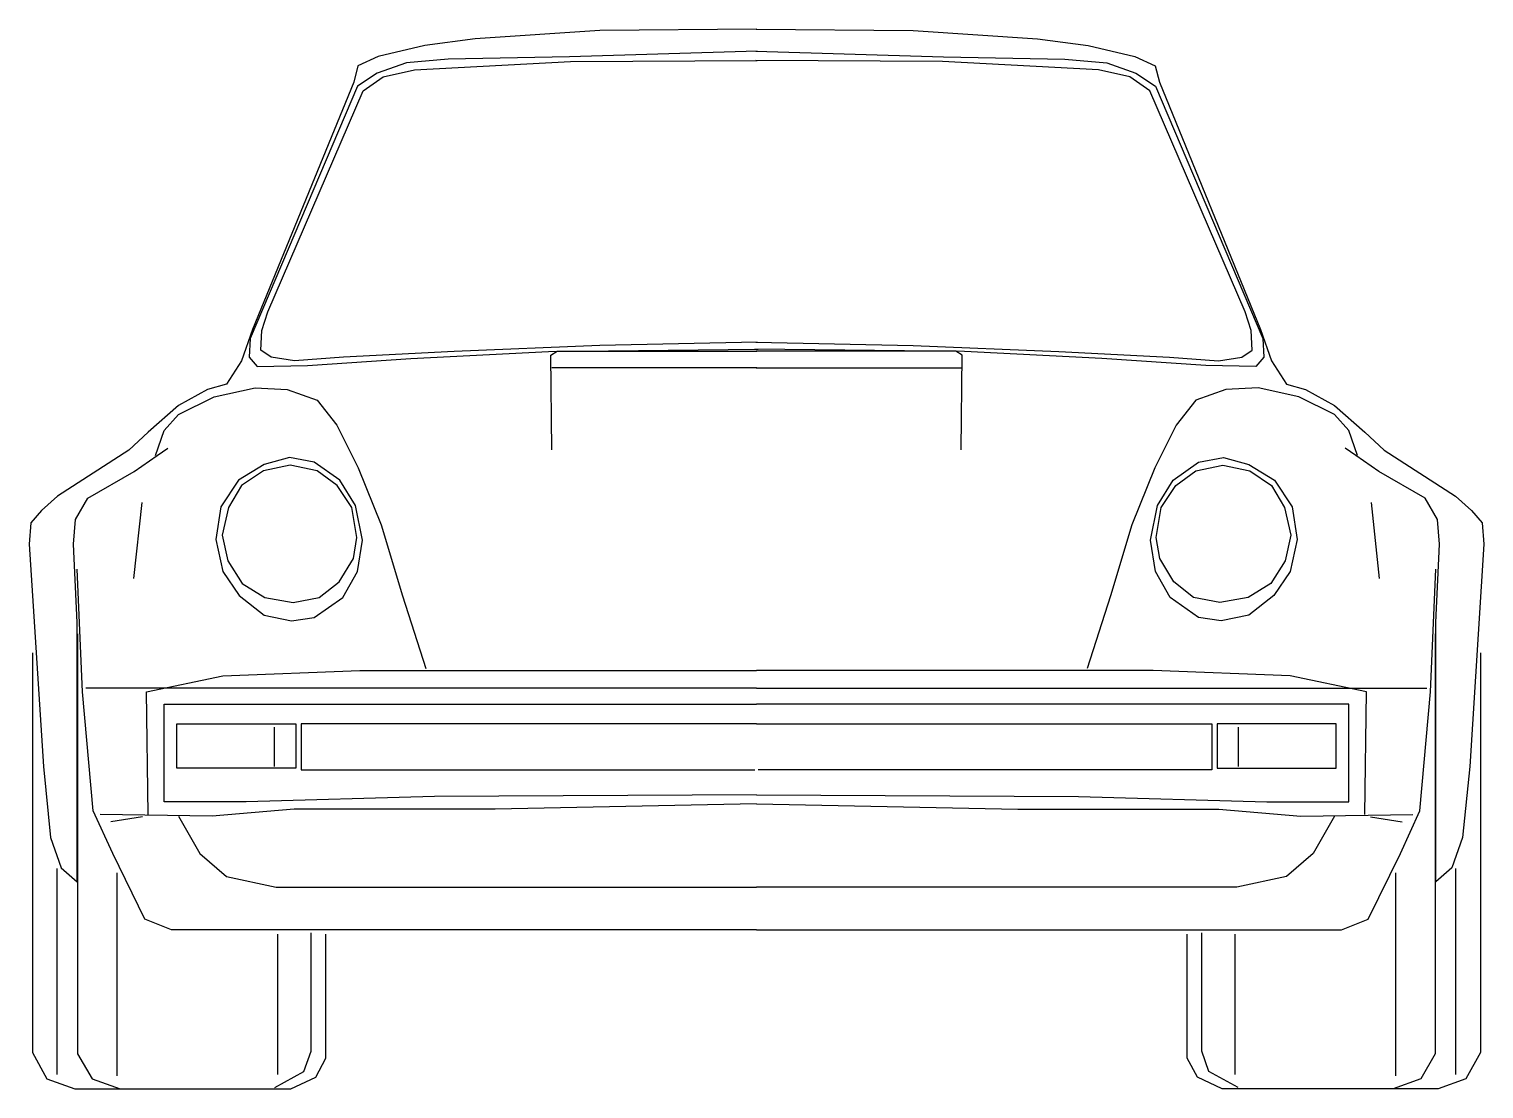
# Model space of a CAD drawing. Header units: millimetres. Extents: x -3265.13 to -3263.4, y 1916.7 to 1917.96.
import ezdxf

# ---------------------------------------------------------------- set-up
doc = ezdxf.new("R2010")
doc.units = ezdxf.units.MM
doc.header["$LTSCALE"] = 10
doc.layers.add('Veículos', color=2, linetype='Continuous')

msp = doc.modelspace()

# ---------------------------------------------------------------- linework, layer by layer
at = {"layer": 'Veículos'}
for p, q in [((-3264.5114, 1917.5709), (-3264.5039, 1917.5759)), ((-3264.5101, 1917.4588), (-3264.5114, 1917.5709)), ((-3264.5039, 1917.5759), (-3264.2671, 1917.5759)), ((-3264.0308, 1917.5759), (-3264.2676, 1917.5759)), ((-3264.0233, 1917.5709), (-3264.0308, 1917.5759)), ((-3264.0246, 1917.4588), (-3264.0233, 1917.5709)), ((-3264.2671, 1917.5559), (-3264.5101, 1917.5559)), ((-3264.2676, 1917.5559), (-3264.0246, 1917.5559)), ((-3264.9969, 1917.3963), (-3265.0067, 1917.3061)), ((-3263.5381, 1917.3963), (-3263.5283, 1917.3061)), ((-3265.073, 1917.2403), (-3265.073, 1916.7417)), ((-3263.4618, 1917.2403), (-3263.4618, 1916.7417)), ((-3265.1267, 1917.2178), (-3265.1267, 1916.7434)), ((-3263.408, 1917.2178), (-3263.408, 1916.7434)), ((-3264.9913, 1917.1715), (-3264.9005, 1917.1905)), ((-3264.9005, 1917.1905), (-3264.738, 1917.1968)), ((-3264.738, 1917.1968), (-3264.2672, 1917.1968)), ((-3263.7968, 1917.1968), (-3264.2675, 1917.1968)), ((-3263.6342, 1917.1905), (-3263.7968, 1917.1968)), ((-3263.5434, 1917.1715), (-3263.6342, 1917.1905)), ((-3264.2672, 1917.1757), (-3265.0631, 1917.1757)), ((-3264.9892, 1917.026), (-3264.9913, 1917.1715)), ((-3264.2675, 1917.1757), (-3263.4717, 1917.1757)), ((-3263.5456, 1917.026), (-3263.5434, 1917.1715)), ((-3264.9702, 1917.0408), (-3264.9702, 1917.1568)), ((-3264.9702, 1917.1568), (-3264.2672, 1917.1568)), ((-3263.5646, 1917.1568), (-3264.2675, 1917.1568)), ((-3263.5646, 1917.0408), (-3263.5646, 1917.1568)), ((-3264.9554, 1917.1336), (-3264.814, 1917.1336)), ((-3264.9554, 1917.0808), (-3264.9554, 1917.1336)), ((-3264.814, 1917.1336), (-3264.814, 1917.0808)), ((-3264.2672, 1917.1336), (-3264.8076, 1917.1336)), ((-3264.8076, 1917.1336), (-3264.8076, 1917.0787)), ((-3264.2675, 1917.1336), (-3263.7271, 1917.1336)), ((-3263.7271, 1917.1336), (-3263.7271, 1917.0787)), ((-3263.7208, 1917.1336), (-3263.7208, 1917.0808)), ((-3263.5793, 1917.1336), (-3263.7208, 1917.1336)), ((-3263.5793, 1917.0808), (-3263.5793, 1917.1336)), ((-3264.8393, 1917.0829), (-3264.8393, 1917.1293)), ((-3263.6954, 1917.0829), (-3263.6954, 1917.1293)), ((-3264.814, 1917.0808), (-3264.9554, 1917.0808)), ((-3264.8076, 1917.0787), (-3264.2694, 1917.0787)), ((-3263.7271, 1917.0787), (-3264.2654, 1917.0787)), ((-3263.7208, 1917.0808), (-3263.5793, 1917.0808)), ((-3264.6493, 1917.0471), (-3264.8731, 1917.0408)), ((-3264.2672, 1917.0492), (-3264.6493, 1917.0471)), ((-3264.2675, 1917.0492), (-3263.8854, 1917.0471)), ((-3263.8854, 1917.0471), (-3263.6617, 1917.0408)), ((-3264.8731, 1917.0408), (-3264.9702, 1917.0408)), ((-3264.8161, 1917.0323), (-3264.9132, 1917.0239)), ((-3264.5775, 1917.0323), (-3264.8161, 1917.0323)), ((-3264.2672, 1917.0386), (-3264.5775, 1917.0323)), ((-3264.2675, 1917.0386), (-3263.9572, 1917.0323)), ((-3263.9572, 1917.0323), (-3263.7187, 1917.0323)), ((-3263.7187, 1917.0323), (-3263.6215, 1917.0239)), ((-3263.6617, 1917.0408), (-3263.5646, 1917.0408)), ((-3264.9132, 1917.0239), (-3265.0462, 1917.026)), ((-3264.9959, 1917.023), (-3265.0337, 1917.017)), ((-3263.6215, 1917.0239), (-3263.4886, 1917.026)), ((-3263.5388, 1917.023), (-3263.501, 1917.017)), ((-3265.0972, 1916.7174), (-3265.0972, 1916.9616)), ((-3263.4375, 1916.7174), (-3263.4375, 1916.9616)), ((-3265.0262, 1916.7157), (-3265.0262, 1916.9564)), ((-3263.5085, 1916.7157), (-3263.5085, 1916.9564)), ((-3264.8356, 1916.7174), (-3264.8356, 1916.8837)), ((-3264.7957, 1916.7451), (-3264.7957, 1916.8854)), ((-3264.7784, 1916.7365), (-3264.7784, 1916.8837)), ((-3263.7564, 1916.7365), (-3263.7564, 1916.8837)), ((-3263.739, 1916.7451), (-3263.739, 1916.8854)), ((-3263.6992, 1916.7174), (-3263.6992, 1916.8837)), ((-3265.1267, 1916.7434), (-3265.1094, 1916.7122)), ((-3265.073, 1916.7417), (-3265.0556, 1916.7122)), ((-3264.8044, 1916.7209), (-3264.7957, 1916.7451)), ((-3264.7905, 1916.714), (-3264.7784, 1916.7365)), ((-3263.7442, 1916.714), (-3263.7564, 1916.7365)), ((-3263.7304, 1916.7209), (-3263.739, 1916.7451)), ((-3263.4618, 1916.7417), (-3263.4791, 1916.7122)), ((-3263.408, 1916.7434), (-3263.4254, 1916.7122)), ((-3264.839, 1916.7018), (-3264.8044, 1916.7209)), ((-3263.6957, 1916.7018), (-3263.7304, 1916.7209)), ((-3265.1094, 1916.7122), (-3265.0764, 1916.7001)), ((-3265.0764, 1916.7001), (-3264.82, 1916.7001)), ((-3265.0556, 1916.7122), (-3265.0227, 1916.7001)), ((-3264.82, 1916.7001), (-3264.7905, 1916.714)), ((-3263.7148, 1916.7001), (-3263.7442, 1916.714)), ((-3263.4583, 1916.7001), (-3263.7148, 1916.7001)), ((-3263.4791, 1916.7122), (-3263.512, 1916.7001)), ((-3263.4254, 1916.7122), (-3263.4583, 1916.7001))]:
    msp.add_line(p, q, dxfattribs=at)
for points in [[(-3264.2668, 1917.958), (-3264.4534, 1917.9564), (-3264.6011, 1917.9466), (-3264.6611, 1917.9385), (-3264.7162, 1917.9256), (-3264.7406, 1917.9142), (-3264.7454, 1917.8948), (-3264.8655, 1917.6014), (-3264.8785, 1917.5641), (-3264.8963, 1917.5365), (-3264.919, 1917.5301), (-3264.9533, 1917.5111), (-3264.9892, 1917.4794), (-3265.0124, 1917.4584), (-3265.0968, 1917.4035), (-3265.1158, 1917.3866), (-3265.1285, 1917.3719), (-3265.1306, 1917.3466), (-3265.1137, 1917.0829), (-3265.1053, 1916.9986), (-3265.0926, 1916.9627), (-3265.0736, 1916.9458), (-3265.0736, 1917.2538), (-3265.0778, 1917.3466), (-3265.0757, 1917.3761), (-3265.0609, 1917.4014), (-3265.0061, 1917.433), (-3264.9786, 1917.452), (-3264.966, 1917.4605)], [(-3264.2679, 1917.958), (-3264.0813, 1917.9564), (-3263.9337, 1917.9466), (-3263.8736, 1917.9385), (-3263.8185, 1917.9256), (-3263.7942, 1917.9142), (-3263.7893, 1917.8948), (-3263.6692, 1917.6014), (-3263.6562, 1917.5641), (-3263.6384, 1917.5365), (-3263.6157, 1917.5301), (-3263.5814, 1917.5111), (-3263.5456, 1917.4794), (-3263.5223, 1917.4584), (-3263.4379, 1917.4035), (-3263.4189, 1917.3866), (-3263.4062, 1917.3719), (-3263.4041, 1917.3466), (-3263.421, 1917.0829), (-3263.4295, 1916.9986), (-3263.4421, 1916.9627), (-3263.4611, 1916.9458), (-3263.4611, 1917.2538), (-3263.4569, 1917.3466), (-3263.459, 1917.3761), (-3263.4738, 1917.4014), (-3263.5287, 1917.433), (-3263.5561, 1917.452), (-3263.5688, 1917.4605)], [(-3264.2667, 1917.9319), (-3264.4893, 1917.925), (-3264.6331, 1917.9222), (-3264.6829, 1917.918), (-3264.7174, 1917.9056), (-3264.741, 1917.8904), (-3264.8682, 1917.5906), (-3264.8695, 1917.5685), (-3264.8599, 1917.5575), (-3264.8004, 1917.5589), (-3264.6774, 1917.5671), (-3264.5142, 1917.5754), (-3264.2653, 1917.5782)], [(-3264.268, 1917.9319), (-3264.0454, 1917.925), (-3263.9016, 1917.9222), (-3263.8518, 1917.918), (-3263.8173, 1917.9056), (-3263.7938, 1917.8904), (-3263.6666, 1917.5906), (-3263.6652, 1917.5685), (-3263.6749, 1917.5575), (-3263.7343, 1917.5589), (-3263.8574, 1917.5671), (-3264.0205, 1917.5754), (-3264.2694, 1917.5782)], [(-3264.2667, 1917.5865), (-3264.4534, 1917.5823), (-3264.6262, 1917.5754), (-3264.7575, 1917.5685), (-3264.8156, 1917.5644), (-3264.8433, 1917.5685), (-3264.8557, 1917.5768), (-3264.8543, 1917.6003), (-3264.8474, 1917.6224), (-3264.734, 1917.8849), (-3264.7105, 1917.9015), (-3264.6732, 1917.9098), (-3264.4879, 1917.9194), (-3264.2667, 1917.9208)], [(-3264.268, 1917.5865), (-3264.0814, 1917.5823), (-3263.9085, 1917.5754), (-3263.7772, 1917.5685), (-3263.7191, 1917.5644), (-3263.6915, 1917.5685), (-3263.679, 1917.5768), (-3263.6804, 1917.6003), (-3263.6873, 1917.6224), (-3263.8007, 1917.8849), (-3263.8242, 1917.9015), (-3263.8615, 1917.9098), (-3264.0468, 1917.9194), (-3264.268, 1917.9208)], [(-3264.9807, 1917.452), (-3264.9702, 1917.4816), (-3264.9533, 1917.5005), (-3264.9111, 1917.5216), (-3264.8625, 1917.5322), (-3264.8245, 1917.5301), (-3264.7886, 1917.5174), (-3264.7654, 1917.4879), (-3264.7401, 1917.4373), (-3264.7126, 1917.3698), (-3264.6873, 1917.2854), (-3264.6599, 1917.1989)], [(-3263.554, 1917.452), (-3263.5646, 1917.4816), (-3263.5814, 1917.5005), (-3263.6237, 1917.5216), (-3263.6722, 1917.5322), (-3263.7102, 1917.5301), (-3263.7461, 1917.5174), (-3263.7693, 1917.4879), (-3263.7946, 1917.4373), (-3263.8221, 1917.3698), (-3263.8474, 1917.2854), (-3263.8749, 1917.1989)], [(-3264.2672, 1916.8889), (-3264.9617, 1916.8889), (-3264.9934, 1916.9016), (-3265.0314, 1916.9796), (-3265.0546, 1917.0302), (-3265.0673, 1917.1715), (-3265.0736, 1917.317)], [(-3264.2675, 1916.8889), (-3263.573, 1916.8889), (-3263.5413, 1916.9016), (-3263.5033, 1916.9796), (-3263.4801, 1917.0302), (-3263.4675, 1917.1715), (-3263.4611, 1917.317)], [(-3264.9533, 1917.0239), (-3264.928, 1916.9796), (-3264.8963, 1916.9522), (-3264.8372, 1916.9395), (-3264.2672, 1916.9395)], [(-3263.5814, 1917.0239), (-3263.6068, 1916.9796), (-3263.6384, 1916.9522), (-3263.6975, 1916.9395), (-3264.2675, 1916.9395)]]:
    msp.add_lwpolyline(points, dxfattribs=at)
for points in [[(-3264.8215, 1917.4497), (-3264.8518, 1917.4413), (-3264.8821, 1917.4228), (-3264.9031, 1917.3909), (-3264.909, 1917.3522), (-3264.9006, 1917.3144), (-3264.8812, 1917.2858), (-3264.8518, 1917.2622), (-3264.819, 1917.2555), (-3264.7921, 1917.2597), (-3264.7584, 1917.2833), (-3264.7407, 1917.3144), (-3264.7348, 1917.3513), (-3264.7433, 1917.3925), (-3264.7618, 1917.4228), (-3264.7921, 1917.4438)], [(-3263.7132, 1917.4497), (-3263.6829, 1917.4413), (-3263.6527, 1917.4228), (-3263.6316, 1917.3909), (-3263.6257, 1917.3522), (-3263.6341, 1917.3144), (-3263.6535, 1917.2858), (-3263.6829, 1917.2622), (-3263.7158, 1917.2555), (-3263.7427, 1917.2597), (-3263.7763, 1917.2833), (-3263.794, 1917.3144), (-3263.7999, 1917.3513), (-3263.7915, 1917.3925), (-3263.773, 1917.4228), (-3263.7427, 1917.4438)], [(-3264.8207, 1917.4405), (-3264.8526, 1917.4337), (-3264.8787, 1917.4161), (-3264.8939, 1917.39), (-3264.9014, 1917.3572), (-3264.8947, 1917.327), (-3264.8779, 1917.3001), (-3264.8509, 1917.2833), (-3264.8173, 1917.2774), (-3264.7862, 1917.2833), (-3264.7626, 1917.3018), (-3264.7458, 1917.3295), (-3264.7416, 1917.3547), (-3264.7475, 1917.39), (-3264.7651, 1917.4161), (-3264.7887, 1917.4337)], [(-3263.7141, 1917.4405), (-3263.6821, 1917.4337), (-3263.656, 1917.4161), (-3263.6409, 1917.39), (-3263.6333, 1917.3572), (-3263.64, 1917.327), (-3263.6569, 1917.3001), (-3263.6838, 1917.2833), (-3263.7174, 1917.2774), (-3263.7486, 1917.2833), (-3263.7721, 1917.3018), (-3263.7889, 1917.3295), (-3263.7932, 1917.3547), (-3263.7873, 1917.39), (-3263.7696, 1917.4161), (-3263.746, 1917.4337)]]:
    msp.add_lwpolyline(points, close=True, dxfattribs=at)

doc.saveas('drawing.dxf')
